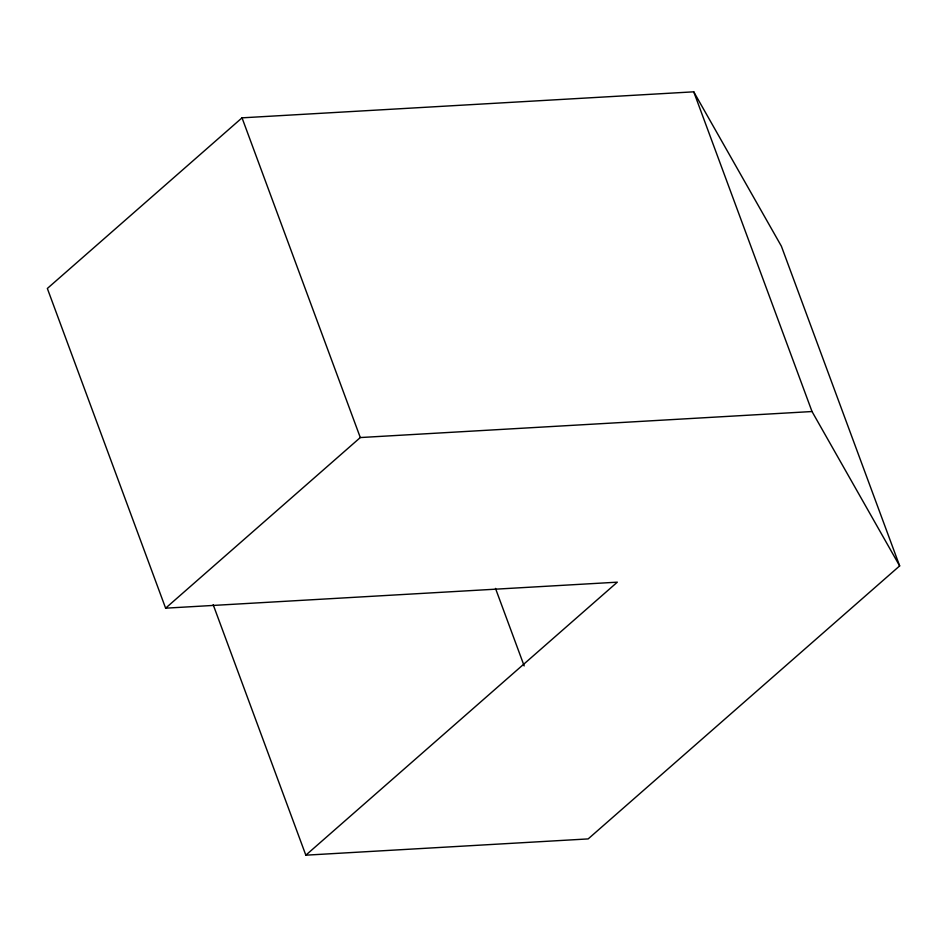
<?xml version="1.0" encoding="UTF-8"?>
<svg xmlns="http://www.w3.org/2000/svg" width="947" height="947" viewBox="0 0 947 947"><rect width="100%" height="100%" fill="white"/><g stroke="black" fill="none" stroke-linecap="round" stroke-linejoin="round"><path stroke-width="1.42" d="M305.834 855.177L588.158 838.912L899.65 565.904L781.382 246.196L693.749 91.823L242.03 117.842L47.35 288.468L165.618 608.175L617.326 582.168L305.834 855.177L213.17 604.671M165.618 608.175L360.298 437.55L812.017 411.531L899.65 565.904M693.749 91.823L812.017 411.531M495.494 588.407L524.165 665.919M242.03 117.842L360.298 437.55"/></g></svg>
